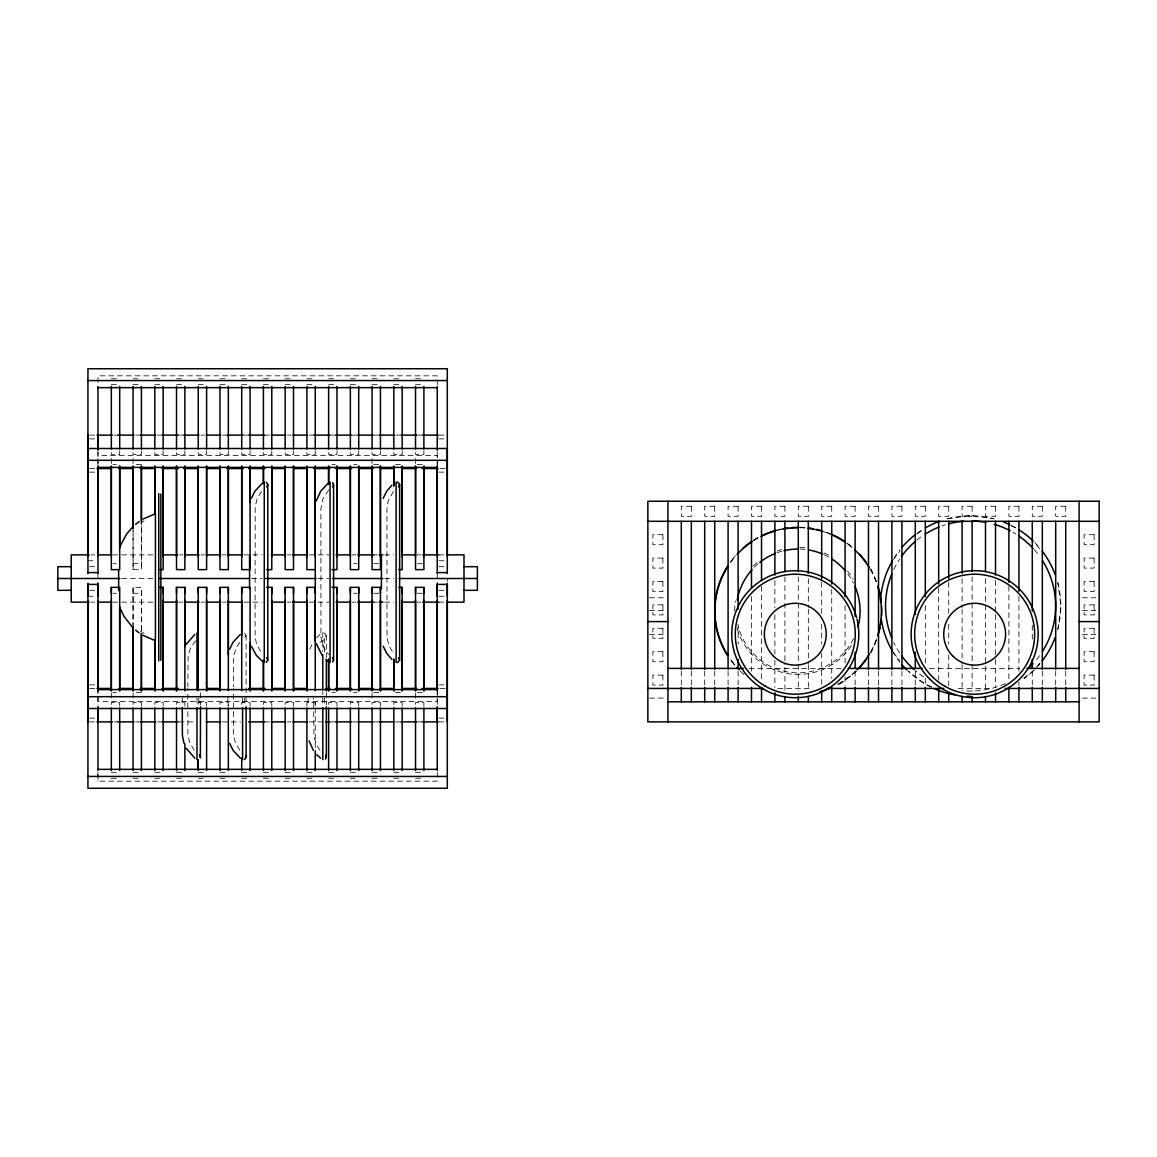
<?xml version="1.0" encoding="UTF-8"?>
<svg xmlns="http://www.w3.org/2000/svg" width="1157" height="1157" viewBox="0 0 1157 1157"><rect width="100%" height="100%" fill="white"/><g stroke="black" fill="none" stroke-linecap="round" stroke-linejoin="round"><path stroke-width="0.75" stroke-dasharray="5 3.75" d="M437.259 772.167L437.259 781.163L97.969 781.163L97.969 769.347M133.069 587.366L133.069 625.358L133.069 587.366L141.414 587.366L141.414 632.503L141.414 587.366M133.069 569.634L133.069 530.412L133.069 569.634L141.414 569.634L141.414 521.503L141.414 569.634M315.254 747.841L315.254 702.603L306.894 702.603L306.894 706.175M437.259 689.601L437.259 701.417L97.969 701.417L97.969 690.613L97.969 705.134M437.259 466.387L437.259 455.583L97.969 455.583M244.619 633.081L246.108 635.309L244.402 638.1M316.685 637.941C325.204 626.573 330.613 637.55 320.026 642.381M1057.874 629.408L1060.955 606.008L1057.874 582.622M309.859 649.207L312.014 644.362M870.975 652.967L876.138 640.501M730.501 562.201L735.635 555.505A83.564 83.564 0 0 0 730.356 562.1M893.349 559.496L899.495 551.47M1036.527 667.242L1039.608 663.236M261.496 491.537L257.129 498.681L255.176 506.824L255.09 635.656L256.406 643.928L261.496 653.04M239.803 642.381L236.303 647.616L233.728 655.585L233.396 686.839M393.337 491.537L388.246 500.648L386.93 508.921L387.017 637.753L388.969 645.895L393.337 653.04M328.704 489.99L322.919 498.681L320.879 508.921L320.966 637.753L323.786 647.804L328.704 654.587M195.62 640.833L190.717 647.616L188.128 655.585L187.81 686.839M753.453 540.189L759.252 536.834A83.564 83.564 0 0 0 753.525 540.29M917.371 533.912L922.722 529.805M856.281 671.407L840.199 683.744L837.089 685.045A83.564 83.564 0 0 0 856.064 671.205M1023.786 678.118L1034.474 669.917M140.445 523.268L144.075 520.896M778.082 529.516L783.101 528.85A83.564 83.564 0 0 0 778.155 529.805M947.193 518.726L970.578 515.646L993.964 518.726M111.332 378.758L119.692 378.758M133.069 378.758L141.414 378.758M154.792 378.758L163.151 378.758M176.515 378.758L184.874 378.758M198.252 378.758L206.611 378.758M219.975 378.758L228.334 378.758M241.712 378.758L250.071 378.758M263.434 378.758L271.794 378.758M285.157 378.758L293.516 378.758M306.894 378.758L315.254 378.758M328.617 378.758L336.976 378.758M350.354 378.758L358.713 378.758M372.077 378.758L380.436 378.758M393.814 378.758L402.159 378.758M415.537 378.758L423.896 378.758M111.332 384.674L119.692 384.674M133.069 384.674L141.414 384.674M154.792 384.674L163.151 384.674M176.515 384.674L184.874 384.674M198.252 384.674L206.611 384.674M219.975 384.674L228.334 384.674M241.712 384.674L250.071 384.674M263.434 384.674L271.794 384.674M285.157 384.674L293.516 384.674M306.894 384.674L315.254 384.674M328.617 384.674L336.976 384.674M350.354 384.674L358.713 384.674M372.077 384.674L380.436 384.674M393.814 384.674L402.159 384.674M415.537 384.674L423.896 384.674M89.61 435.119L95.163 435.119M114.21 435.119L117.812 435.119M135.861 435.119L139.476 435.119M157.526 435.119L161.127 435.119M179.176 435.119L182.792 435.119M200.841 435.119L204.442 435.119M222.491 435.119L226.107 435.119M244.156 435.119L247.757 435.119M265.806 435.119L269.422 435.119M287.471 435.119L291.072 435.119M309.121 435.119L312.737 435.119M330.786 435.119L334.387 435.119M352.437 435.119L357.86 435.119M374.101 435.119L379.51 435.119M395.752 435.119L401.175 435.119M417.417 435.119L421.018 435.119M438.937 435.119L447.296 435.119M89.61 438.879L94.628 438.879M438.937 438.879L445.619 438.879M113.01 464.449L116.351 464.449M136.41 464.449L141.414 464.449L141.414 460.023M331.958 464.449L335.313 464.449M353.695 464.449L357.036 464.449M373.754 464.449L378.758 464.449M395.477 464.449L400.496 464.449M417.214 464.449L422.218 464.449M89.74 468.556L95.163 468.556M440.065 468.556L447.296 468.556M89.61 472.128L94.628 472.128M438.937 472.128L445.619 472.128M91.041 554.868L94.643 554.868M112.663 554.868L119.865 554.868M121.673 554.868L154.098 554.868M179.321 554.868L182.936 554.868M200.942 554.868L204.558 554.868M222.563 554.868L226.179 554.868M244.185 554.868L262.205 554.868M287.428 554.868L291.043 554.868M309.049 554.868L316.266 554.868M318.059 554.868L328.877 554.868M352.292 554.868L355.908 554.868M373.913 554.868L377.529 554.868M384.731 554.868L393.742 554.868M417.156 554.868L420.758 554.868M438.778 554.868L445.995 554.868M87.932 560.769L94.628 560.769M438.937 560.769L445.619 560.769M113.01 563.719L116.351 563.719M133.069 563.719L141.414 563.719M353.695 563.719L357.036 563.719M373.754 563.719L378.758 563.719M417.214 563.719L422.218 563.719M89.61 566.684L94.628 566.684M438.937 566.684L445.619 566.684M121.673 578.5L154.098 578.5M251.402 578.5L262.205 578.5M318.059 578.5L328.877 578.5M384.731 578.5L393.742 578.5M89.61 590.316L94.628 590.316M438.937 590.316L447.296 590.316M113.01 593.281L116.351 593.281M133.069 593.281L141.414 593.281M353.695 593.281L357.036 593.281M373.754 593.281L378.758 593.281M417.214 593.281L422.218 593.281M87.932 596.231L94.628 596.231M438.937 596.231L445.619 596.231M649.54 597.793L664.581 597.793M1082.431 597.793L1095.809 597.793M91.041 602.132L94.643 602.132M112.663 602.132L119.865 602.132M121.673 602.132L154.098 602.132M179.321 602.132L182.936 602.132M200.942 602.132L204.558 602.132M222.563 602.132L226.179 602.132M244.185 602.132L262.205 602.132M287.428 602.132L291.043 602.132M309.049 602.132L328.877 602.132M352.292 602.132L355.908 602.132M373.913 602.132L377.529 602.132M384.731 602.132L393.742 602.132M417.156 602.132L420.758 602.132M438.778 602.132L445.995 602.132M649.54 610.607L664.581 610.607M1082.431 610.607L1095.809 610.607M649.54 634.398L664.581 634.398M1082.431 634.398L1095.809 634.398M749.071 668.399L841.052 668.399M929.418 668.399L1019.577 668.399M89.61 684.872L94.628 684.872M438.937 684.872L445.619 684.872M89.74 688.444L95.163 688.444M440.065 688.444L447.296 688.444M777.923 688.444L812.185 688.444M958.271 688.444L992.532 688.444M113.01 692.551L116.351 692.551M136.41 692.551L141.414 692.551L141.414 696.977M331.958 692.551L335.313 692.551M353.695 692.551L357.036 692.551M373.754 692.551L378.758 692.551M395.477 692.551L400.496 692.551M417.214 692.551L422.218 692.551M649.54 698.09L664.581 698.09M1082.431 698.09L1095.809 698.09M89.61 718.121L94.628 718.121M438.937 718.121L445.619 718.121M89.61 721.881L95.163 721.881M114.21 721.881L117.812 721.881M135.861 721.881L139.476 721.881M157.526 721.881L161.127 721.881M179.176 721.881L195.417 721.881M222.491 721.881L240.54 721.881M265.806 721.881L269.422 721.881M287.471 721.881L291.072 721.881M309.121 721.881L321.762 721.881M330.786 721.881L334.387 721.881M352.437 721.881L357.86 721.881M374.101 721.881L379.51 721.881M395.752 721.881L401.175 721.881M417.417 721.881L421.018 721.881M438.937 721.881L447.296 721.881M111.332 772.326L119.692 772.326M133.069 772.326L141.414 772.326M154.792 772.326L163.151 772.326M176.515 772.326L184.874 772.326M198.252 772.326L206.611 772.326M219.975 772.326L228.334 772.326M241.712 772.326L250.071 772.326M263.434 772.326L271.794 772.326M285.157 772.326L293.516 772.326M306.894 772.326L315.254 772.326M328.617 772.326L336.976 772.326M350.354 772.326L358.713 772.326M372.077 772.326L380.436 772.326M393.814 772.326L402.159 772.326M415.537 772.326L423.896 772.326M111.332 778.242L119.692 778.242M133.069 778.242L141.414 778.242M154.792 778.242L163.151 778.242M176.515 778.242L184.874 778.242M198.252 778.242L206.611 778.242M219.975 778.242L228.334 778.242M241.712 778.242L250.071 778.242M263.434 778.242L271.794 778.242M285.157 778.242L293.516 778.242M306.894 778.242L315.254 778.242M328.617 778.242L336.976 778.242M350.354 778.242L358.713 778.242M372.077 778.242L380.436 778.242M393.814 778.242L402.159 778.242M415.537 778.242L423.896 778.242M799.834 527.086L804.867 527.751A83.564 83.564 0 0 0 799.834 527.39M1011.088 525.813L1015.759 527.751M830.842 534.259L824.608 531.67A83.564 83.564 0 0 1 829.367 533.406M931.631 686.853L925.398 684.279L908.014 670.944M140.445 631.158L144.075 633.515M846.895 543.269L853.591 548.404M320.026 750.184L316.541 744.949L313.952 736.98L313.634 697.859M239.803 750.184L235.435 743.04L233.483 734.897L233.396 688.415M194.202 750.184L189.835 743.04L187.882 734.897L187.81 688.415M1039.608 548.794L1034.474 542.112A90.26 90.26 0 0 1 1040.071 548.418M893.349 652.534L899.495 660.56M730.501 659.664L734.608 665.029M870.975 568.897L876.138 581.378M1065.727 671.132L1065.727 685.58M1055.69 671.132L1055.69 685.58M1042.327 671.132L1042.327 685.58M1032.29 625.344L1032.29 642.251M1032.29 671.132L1032.29 685.58M1018.927 596.65L1018.927 671.132M1018.927 681.965L1018.927 685.58M1008.89 586.295L1008.89 681.965M995.526 580.496L995.526 613.369M995.526 614.584L995.526 657.624M995.526 659.418L995.526 687.374M985.489 578.702L985.489 690.989M972.126 576.909L972.126 690.989M962.089 578.702L962.089 607.411M962.089 609.204L962.089 663.916M962.089 664.798L962.089 690.989M948.726 582.289L948.726 613.369M948.726 624.202L948.726 644.059M948.726 654.891L948.726 685.58M938.689 588.103L938.689 680.157M925.325 605.617L925.325 663.004M925.325 678.349L925.325 685.58M915.288 671.132L915.288 685.58M901.925 671.132L901.925 685.58M891.888 671.132L891.888 685.58M878.525 671.132L878.525 685.58M868.488 671.132L868.488 685.58M855.124 671.132L855.124 685.58M845.087 605.617L845.087 663.004M845.087 676.556L845.087 685.58M831.724 589.463L831.724 678.349M821.687 582.289L821.687 615.177M821.687 624.202L821.687 644.059M821.687 653.083L821.687 685.58M808.324 578.702L808.324 607.411M808.324 609.204L808.324 663.916M808.324 664.798L808.324 690.989M798.287 576.909L798.287 690.989M784.923 576.909L784.923 664.798M784.923 667.517L784.923 690.989M774.886 580.496L774.886 607.96M774.886 614.584L774.886 654.038M774.886 660.3L774.886 687.374M761.523 586.295L761.523 681.965M751.486 596.65L751.486 671.132M738.123 624.202L738.123 644.059M738.123 671.132L738.123 685.58M728.086 671.132L728.086 685.58M714.722 671.132L714.722 685.58M704.7 671.132L704.7 685.58M691.322 671.132L691.322 685.58M681.299 671.132L681.299 685.58M447.296 578.5L447.296 581.45M437.259 384.833L437.259 375.837L97.969 375.837L97.969 387.653M437.259 451.866L437.259 467.399M437.259 573.612L437.259 583.388M437.259 690.613L437.259 705.134M423.896 450.825L423.896 454.397L415.537 454.397L415.537 450.825M423.896 706.175L423.896 702.603L415.537 702.603L415.537 706.175M415.537 458.534L415.537 463.885M415.537 693.115L415.537 698.466M402.159 450.825L402.159 454.397L393.814 454.397L393.814 450.825M402.159 706.175L402.159 702.603L393.814 702.603L393.814 706.175M380.436 450.825L380.436 454.397L372.077 454.397L372.077 450.825M380.436 706.175L380.436 702.603L372.077 702.603L372.077 706.175M372.077 458.534L372.077 463.885M372.077 693.115L372.077 698.466M358.713 450.825L358.713 454.397L350.354 454.397L350.354 450.825M358.713 706.175L358.713 702.603L350.354 702.603L350.354 706.175M336.976 450.825L336.976 454.397L328.617 454.397L328.617 450.825M336.976 706.175L336.976 702.603L328.617 702.603L328.617 706.175M326.346 635.309L326.346 658.579M326.346 692.783L326.346 705.047M324.64 638.1L324.64 653.604M324.64 697.96L324.64 706.32M322.803 632.879L322.803 651.449M322.803 691.365L322.803 694.648M322.803 697.931L322.803 706.132M315.254 450.825L315.254 454.397L306.894 454.397L306.894 450.825M315.254 702.603L315.254 705.553M308.095 697.873L308.095 705.77M293.516 450.825L293.516 454.397L285.157 454.397L285.157 450.825M293.516 706.175L293.516 702.603L285.157 702.603L285.157 706.175M271.794 450.825L271.794 454.397L263.434 454.397L263.434 450.825M271.794 706.175L271.794 702.603L263.434 702.603L263.434 706.175M250.071 450.825L250.071 454.397L241.712 454.397L241.712 450.825M250.071 706.175L250.071 702.603L241.712 702.603L241.712 706.175M246.108 635.309L246.108 705.047M244.402 697.96L244.402 706.32M242.58 697.931L242.58 706.132M228.334 450.825L228.334 454.397L219.975 454.397L219.975 450.825M228.334 706.175L228.334 702.603L219.975 702.603L219.975 706.175M227.871 696.283L227.871 705.77M206.611 450.825L206.611 454.397L198.252 454.397L198.252 450.825M206.611 706.175L206.611 702.603L198.252 702.603L198.252 706.175M200.523 692.783L200.523 705.047M198.816 697.96L198.816 706.32M196.979 697.931L196.979 706.132M184.874 450.825L184.874 454.397L176.515 454.397L176.515 450.825M184.874 706.175L184.874 702.603L176.515 702.603L176.515 706.175M182.271 697.873L182.271 705.77M163.151 450.825L163.151 454.397L154.792 454.397L154.792 450.825M163.151 706.175L163.151 702.603L154.792 702.603L154.792 706.175M141.414 450.825L141.414 454.397L133.069 454.397L133.069 450.825M141.414 706.175L141.414 702.603L133.069 702.603L133.069 706.175M133.069 458.534L133.069 463.885M133.069 693.115L133.069 698.466M119.692 450.825L119.692 454.397L111.332 454.397L111.332 450.825M119.692 706.175L119.692 702.603L111.332 702.603L111.332 706.175M111.332 458.534L111.332 463.885M111.332 693.115L111.332 698.466M97.969 573.612L97.969 583.388M97.969 772.167L97.969 781.163M876.558 638.852A83.217 83.217 0 0 1 870.238 652.548M855.833 670.944A83.217 83.217 0 0 1 836.858 684.611M734.796 664.87A83.217 83.217 0 0 1 730.631 659.577M730.631 562.302A83.217 83.217 0 0 1 735.895 555.736M753.713 540.594A83.217 83.217 0 0 1 759.469 537.253M776.622 530.557A83.217 83.217 0 0 1 783.144 529.082M799.834 527.737A83.217 83.217 0 0 1 804.838 527.982M821.311 531.005A83.217 83.217 0 0 1 830.784 534.375M848.153 544.412A83.217 83.217 0 0 1 853.374 548.664M870.238 569.331A83.217 83.217 0 0 1 876.558 583.027M853.476 638.736A61.899 61.899 0 0 1 738.368 626.964M754.393 567.161A61.899 61.899 0 0 1 758.37 563.531M777.012 552.771A61.899 61.899 0 0 1 782.146 551.151M799.95 549.069A61.899 61.899 0 0 1 805.344 549.459M824.334 554.839A61.899 61.899 0 0 1 829.121 557.327M847.821 573.973A61.899 61.899 0 0 1 853.476 583.142M876.312 640.559A83.564 83.564 0 0 1 870.541 652.722M744.009 674.589A83.564 83.564 0 0 1 739.077 670.033M734.521 665.101A83.564 83.564 0 0 1 730.356 659.779M847.011 543.125A83.564 83.564 0 0 1 853.606 548.404M870.541 569.157A83.564 83.564 0 0 1 876.312 581.32M851.451 645.519A63.519 63.519 0 0 1 736.821 627.383M734.652 610.939A63.519 63.519 0 0 1 735.433 600.989M753.25 566.033A63.519 63.519 0 0 1 758.182 561.579M776.983 551.065A63.519 63.519 0 0 1 781.727 549.589M799.82 547.449A63.519 63.519 0 0 1 804.795 547.767M824.015 552.916A63.519 63.519 0 0 1 829.931 555.938M847.517 570.965A63.519 63.519 0 0 1 853.172 579.18M1057.758 582.651A90.26 90.26 0 0 1 1057.758 629.379M1040.071 663.612A90.26 90.26 0 0 1 1037.858 666.172M1033.215 671.002A90.26 90.26 0 0 1 1024.176 678.638M931.399 687.316A90.26 90.26 0 0 1 907.956 671.002M900.016 662.296A90.26 90.26 0 0 1 892.423 651.145M894.144 558.021A90.26 90.26 0 0 1 900.016 549.734M916.995 533.391A90.26 90.26 0 0 1 922.577 529.573M947.221 518.828A90.26 90.26 0 0 1 993.935 518.828M1011.276 525.452A90.26 90.26 0 0 1 1015.716 527.852M1039.579 655.715A85.04 85.04 0 0 1 1034.213 662.426M1005.491 683.556A85.04 85.04 0 0 1 962.046 690.628M923.72 676.975A85.04 85.04 0 0 1 915.462 670.771M899.625 652.881A85.04 85.04 0 0 1 893.768 642.482M893.768 569.548A85.04 85.04 0 0 1 899.625 559.149M916.792 540.16A85.04 85.04 0 0 1 922.288 536.024M942.058 525.9A85.04 85.04 0 0 1 945.298 524.815M1013.098 532.365A85.04 85.04 0 0 1 1016.005 534.129M1034.213 549.604A85.04 85.04 0 0 1 1039.579 556.315M97.969 451.866L97.969 466.387L97.969 452.011M691.322 506.26L681.299 506.26L681.299 516.297L691.322 516.297L691.322 506.26M714.722 506.26L704.7 506.26L704.7 516.297L714.722 516.297L714.722 506.26M738.123 506.26L728.086 506.26L728.086 516.297L738.123 516.297L738.123 506.26M761.523 506.26L751.486 506.26L751.486 516.297L761.523 516.297L761.523 506.26M784.923 506.26L774.886 506.26L774.886 516.297L784.923 516.297L784.923 506.26M808.324 506.26L798.287 506.26L798.287 516.297L808.324 516.297L808.324 506.26M831.724 506.26L821.687 506.26L821.687 516.297L831.724 516.297L831.724 506.26M855.124 506.26L845.087 506.26L845.087 516.297L855.124 516.297L855.124 506.26M878.525 506.26L868.488 506.26L868.488 516.297L878.525 516.297L878.525 506.26M901.925 506.26L891.888 506.26L891.888 516.297L901.925 516.297L901.925 506.26M925.325 506.26L915.288 506.26L915.288 516.297L925.325 516.297L925.325 506.26M948.726 506.26L938.689 506.26L938.689 516.297L948.726 516.297L948.726 506.26M972.126 506.26L962.089 506.26L962.089 516.297L972.126 516.297L972.126 506.26M995.526 506.26L985.489 506.26L985.489 516.297L995.526 516.297L995.526 506.26M1018.927 506.26L1008.89 506.26L1008.89 516.297L1018.927 516.297L1018.927 506.26M1042.327 506.26L1032.29 506.26L1032.29 516.297L1042.327 516.297L1042.327 506.26M1065.727 506.26L1055.69 506.26L1055.69 516.297L1065.727 516.297L1065.727 506.26M662.903 534.679L652.881 534.679L652.881 544.701L662.903 544.701L662.903 534.679M1094.132 534.679L1084.109 534.679L1084.109 544.701L1094.132 544.701L1094.132 534.679M662.903 558.079L652.881 558.079L652.881 568.101L662.903 568.101L662.903 558.079M1094.132 558.079L1084.109 558.079L1084.109 568.101L1094.132 568.101L1094.132 558.079M662.903 581.479L652.881 581.479L652.881 591.502L662.903 591.502L662.903 581.479M1094.132 581.479L1084.109 581.479L1084.109 591.502L1094.132 591.502L1094.132 581.479M662.903 604.88L652.881 604.88L652.881 614.902L662.903 614.902L662.903 604.88M1094.132 604.88L1084.109 604.88L1084.109 614.902L1094.132 614.902L1094.132 604.88M662.903 628.28L652.881 628.28L652.881 638.302L662.903 638.302L662.903 628.28M1094.132 628.28L1084.109 628.28L1084.109 638.302L1094.132 638.302L1094.132 628.28M662.903 651.68L652.881 651.68L652.881 661.703L662.903 661.703L662.903 651.68M1094.132 651.68L1084.109 651.68L1084.109 661.703L1094.132 661.703L1094.132 651.68M662.903 675.081L652.881 675.081L652.881 685.103L662.903 685.103L662.903 675.081M1094.132 675.081L1084.109 675.081L1084.109 685.103L1094.132 685.103L1094.132 675.081"/><path stroke-width="1.5" d="M87.932 583.388L87.932 788.264L447.296 788.264L447.296 583.388M87.932 556.401L87.932 435.119M97.969 770.36L97.969 708.113M97.969 583.388L97.969 690.613L97.969 600.613M97.969 556.387L97.969 466.387L97.969 573.612M97.969 450.319L97.969 435.119M111.332 770.533L111.332 707.968M119.692 606.977L119.692 690.772L119.692 587.366L111.332 587.366L111.332 690.772L111.332 600.411M111.332 556.589L111.332 466.228L111.332 569.634L119.692 569.634L119.692 466.228L119.692 548.244M119.692 770.533L119.692 707.968M133.069 770.533L133.069 707.968M141.414 770.533L141.414 707.968M141.414 520.939L141.414 466.228L141.414 521.503M154.792 770.533L154.792 707.968M163.151 770.533L163.151 707.968M159.811 587.366L163.151 587.366L163.151 690.772L163.151 600.411M163.151 556.589L163.151 466.228L163.151 569.634L159.811 569.634M176.515 770.533L176.515 707.968M184.874 690.772L184.874 587.366L176.515 587.366L176.515 690.772L176.515 600.411M176.515 556.589L176.515 466.228L176.515 569.634L184.874 569.634L184.874 466.228L184.874 556.589M184.874 770.533L184.874 743.72M198.252 770.533L198.252 759.816M198.252 690.772L198.252 587.366L206.611 587.366L206.611 690.772L206.611 600.411M198.252 556.589L198.252 466.228L198.252 569.634L206.611 569.634L206.611 466.228L206.611 556.589M206.611 770.533L206.611 707.968M219.975 770.533L219.975 707.968M228.334 690.772L228.334 587.366L219.975 587.366L219.975 690.772L219.975 600.411M219.975 556.589L219.975 466.228L219.975 569.634L228.334 569.634L228.334 466.228L228.334 556.589M228.334 770.533L228.334 707.968M241.712 770.533L241.712 758.023M241.712 690.772L241.712 587.366L250.071 587.366L250.071 690.772L250.071 642.627M241.712 556.589L241.712 466.228L241.712 569.634L250.071 569.634L250.071 466.228L250.071 501.892M250.071 770.533L250.071 707.968M263.434 770.533L263.434 707.968M271.794 770.533L271.794 707.968M266.775 587.366L271.794 587.366L271.794 690.772L271.794 600.411M271.794 556.589L271.794 466.228L271.794 569.634L266.775 569.634M285.157 770.533L285.157 707.968M293.516 600.411L293.516 690.772L293.516 587.366L285.157 587.366L285.157 690.772L285.157 600.411M285.157 556.589L285.157 466.228L285.157 569.634L293.516 569.634L293.516 466.228L293.516 556.589M293.516 770.533L293.516 707.968M306.894 770.533L306.894 707.968M315.254 690.772L315.254 587.366L306.894 587.366L306.894 690.772L306.894 600.411M306.894 556.589L306.894 466.228L306.894 569.634L315.254 569.634M315.254 770.533L315.254 750.879M315.254 556.589L315.254 466.228L315.254 593.281M328.617 770.533L328.617 707.968M336.976 770.533L336.976 707.968M331.958 587.366L336.976 587.366L336.976 690.772L336.976 600.411M336.976 556.589L336.976 466.228L336.976 569.634L331.958 569.634M350.354 770.533L350.354 707.968M358.713 600.411L358.713 690.772L358.713 587.366L350.354 587.366L350.354 690.772L350.354 600.411M350.354 556.589L350.354 466.228L350.354 569.634L358.713 569.634L358.713 466.228L358.713 556.589M358.713 770.533L358.713 707.968M372.077 770.533L372.077 707.968M380.436 600.411L380.436 690.772L380.436 587.366L372.077 587.366L372.077 690.772L372.077 600.411M372.077 556.589L372.077 466.228L372.077 569.634L380.436 569.634L380.436 466.228L380.436 556.589M380.436 770.533L380.436 707.968M393.814 770.533L393.814 707.968M402.159 770.533L402.159 707.968M398.818 587.366L402.159 587.366L402.159 690.772L402.159 600.411M402.159 556.589L402.159 466.228L402.159 569.634L398.818 569.634M415.537 770.533L415.537 707.968M423.896 600.411L423.896 690.772L423.896 587.366L415.537 587.366L415.537 690.772L415.537 600.411M415.537 556.589L415.537 466.228L415.537 569.634L423.896 569.634L423.896 466.228L423.896 556.589M423.896 770.533L423.896 707.968M437.259 770.36L437.259 707.997M437.259 583.388L437.259 690.613L437.259 600.613M437.259 556.387L437.259 466.387L437.259 573.612M447.296 556.401L447.296 448.497L87.932 448.497M266.312 482.223L267.802 484.45L266.703 486.909M332.681 482.614L333.563 485.159L332.493 486.909M397.502 481.992L399.642 484.45L398.543 486.909M200.363 757.951L200.523 706.811M246.108 706.811L246.108 757.271L244.619 759.498M267.802 484.45L267.802 660.112L266.312 662.354M333.592 484.45L333.592 660.112L332.681 661.949M326.346 706.811L326.346 757.271L325.421 759.093M399.642 484.45L399.642 660.112L397.502 662.585M316.338 500.894L320.648 491.248L327.879 483.539M251.329 498.349L254.858 491.248L262.089 483.539M229.636 649.207L233.164 642.092L240.396 634.398M383.169 498.349L386.698 491.248L391.89 485.231M120.082 546.176L126.475 534.259L132.303 527.361M186.19 644.362L194.795 634.398M135.629 524.295L139.202 521.518M142.991 519.059L155.414 513.694L155.414 640.718L142.991 635.352M87.932 380.566L447.296 380.552M97.969 387.653L437.259 387.653M96.971 435.119L112.403 435.119M117.812 435.119L134.053 435.119M140.301 435.119L155.718 435.119M161.98 435.119L178.221 435.119M183.645 435.119L199.033 435.119M206.25 435.119L220.683 435.119M226.989 435.119L243.23 435.119M248.654 435.119L264.91 435.119M271.23 435.119L285.663 435.119M292.88 435.119L307.314 435.119M313.663 435.119L329.919 435.119M335.328 435.119L351.583 435.119M357.86 435.119L373.248 435.119M379.51 435.119L393.944 435.119M401.175 435.119L416.592 435.119M422.016 435.119L438.257 435.119M87.932 460.312L447.296 460.312M97.969 467.399L437.259 467.399M96.971 468.556L111.405 468.556M118.636 468.556L133.084 468.556M140.301 468.556L154.749 468.556M161.98 468.556L178.221 468.556M183.645 468.556L198.093 468.556M207.117 468.556L219.758 468.556M226.989 468.556L243.23 468.556M248.654 468.556L264.91 468.556M272.126 468.556L284.767 468.556M293.806 468.556L306.446 468.556M313.663 468.556L329.919 468.556M335.328 468.556L351.583 468.556M358.815 468.556L373.248 468.556M380.479 468.556L393.12 468.556M402.144 468.556L416.592 468.556M422.016 468.556L438.257 468.556M647.862 521.301L1099.15 521.301M89.234 554.868L71.228 554.868L71.228 602.132L89.234 602.132M98.244 554.868L110.855 554.868M163.108 554.868L177.527 554.868M184.73 554.868L199.149 554.868M206.351 554.868L220.77 554.868M227.972 554.868L242.392 554.868M271.215 554.868L285.634 554.868M292.837 554.868L307.256 554.868M336.08 554.868L350.499 554.868M357.701 554.868L373.913 554.868M379.322 554.868L382.924 554.868M402.752 554.868L415.363 554.868M422.565 554.868L438.778 554.868M447.788 554.868L464 554.868L464 602.132L447.788 602.132M71.228 566.684L57.85 566.684L57.85 590.316L71.228 590.316M464 566.684L477.378 566.684L477.378 590.316L464 590.316M87.932 572.585L97.969 572.585M437.259 572.585L447.296 572.585M57.85 578.5L119.865 578.5M159.507 578.5L249.594 578.5M265.806 578.5L316.266 578.5M332.478 578.5L382.924 578.5M399.151 578.5L477.378 578.5M98.244 602.132L110.855 602.132M163.108 602.132L177.527 602.132M184.73 602.132L199.149 602.132M206.351 602.132L220.77 602.132M227.972 602.132L242.392 602.132M271.215 602.132L285.634 602.132M292.837 602.132L307.256 602.132M336.08 602.132L350.499 602.132M357.701 602.132L373.913 602.132M379.322 602.132L382.924 602.132M402.752 602.132L415.363 602.132M422.565 602.132L438.778 602.132M647.862 621.598L667.922 621.598M1079.091 621.598L1099.15 621.598M667.922 668.399L743.662 668.399M848.255 668.399L922.201 668.399M1026.794 668.399L1079.091 668.399M96.971 688.444L111.405 688.444M118.636 688.444L133.084 688.444M140.301 688.444L154.749 688.444M161.98 688.444L178.221 688.444M207.117 688.444L219.758 688.444M248.654 688.444L264.91 688.444M272.126 688.444L284.767 688.444M293.806 688.444L306.446 688.444M326.303 688.444L329.919 688.444M335.328 688.444L351.583 688.444M358.815 688.444L373.248 688.444M380.479 688.444L393.12 688.444M402.144 688.444L416.592 688.444M422.016 688.444L438.257 688.444M647.862 688.444L763.504 688.444M826.619 688.444L943.837 688.444M1005.158 688.444L1099.15 688.444M97.969 689.601L437.259 689.601M87.932 696.688L447.296 696.688M667.922 701.822L1079.091 701.822M87.932 708.503L447.296 708.503M96.971 721.881L112.403 721.881M117.812 721.881L134.053 721.881M140.301 721.881L155.718 721.881M161.98 721.881L178.221 721.881M206.25 721.881L220.683 721.881M248.654 721.881L264.91 721.881M271.23 721.881L285.663 721.881M292.88 721.881L307.314 721.881M325.363 721.881L329.919 721.881M335.328 721.881L351.583 721.881M357.86 721.881L373.248 721.881M379.51 721.881L393.944 721.881M401.175 721.881L416.592 721.881M422.016 721.881L438.257 721.881M97.969 769.347L437.259 769.347M87.932 776.434L447.296 776.448M135.629 630.131L139.202 632.893M325.826 659.345L327.879 661.023M262.089 661.023L256.42 655.469L251.329 646.213M320.619 758.182L316.685 754.624M240.396 758.182L233.164 750.474L229.636 743.358M194.795 758.182L186.19 748.203M398.543 657.668L399.642 660.112M332.493 657.668L333.592 660.112M266.703 657.668L267.802 660.112M199.423 754.812L200.523 757.271M391.89 659.345L386.698 653.329L383.169 646.213M132.303 627.065L124.016 616.377L120.082 608.235M322.196 655.469L316.338 643.682M325.739 755.304L326.346 757.271M313.388 750.474L309.093 740.827M245.877 755.897L246.108 757.271M184.035 743.358L182.387 735.592L182.271 707.549M1079.091 501.256L1079.091 721.881M1065.727 521.301L1065.727 669.325M1065.727 687.374L1065.727 701.822M1055.69 521.301L1055.69 669.325M1055.69 687.374L1055.69 701.822M1042.327 521.301L1042.327 669.325M1042.327 687.374L1042.327 701.822M1032.29 521.301L1032.29 610.997M1032.29 659.418L1032.29 668.399M1032.29 687.374L1032.29 701.822M1018.927 521.301L1018.927 591.256M1018.927 687.374L1018.927 701.822M1008.89 521.301L1008.89 582.289M1008.89 687.374L1008.89 701.822M995.526 521.301L995.526 575.116M995.526 692.797L995.526 701.822M985.489 521.301L985.489 571.529M985.489 696.398L985.489 701.822M972.126 521.301L972.126 571.529M972.126 696.398L972.126 701.822M962.089 521.301L962.089 573.322M962.089 696.398L962.089 701.822M948.726 521.301L948.726 578.702M948.726 692.797L948.726 701.822M938.689 521.301L938.689 584.083M938.689 689.182L938.689 701.822M925.325 521.301L925.325 596.65M925.325 687.374L925.325 701.822M915.288 521.301L915.288 614.584M915.288 652.244L915.288 668.399M915.288 687.374L915.288 701.822M901.925 521.301L901.925 669.325M901.925 687.374L901.925 701.822M891.888 521.301L891.888 669.325M891.888 687.374L891.888 701.822M878.525 521.301L878.525 669.325M878.525 687.374L878.525 701.822M868.488 521.301L868.488 669.325M868.488 687.374L868.488 701.822M855.124 521.301L855.124 616.377M855.124 652.244L855.124 668.399M855.124 687.374L855.124 701.822M845.087 521.301L845.087 596.65M845.087 687.374L845.087 701.822M831.724 521.301L831.724 584.083M831.724 687.374L831.724 701.822M821.687 521.301L821.687 578.702M821.687 690.989L821.687 701.822M808.324 521.301L808.324 573.322M808.324 696.398L808.324 701.822M798.287 521.301L798.287 571.529M798.287 696.398L798.287 701.822M784.923 521.301L784.923 571.529M784.923 696.398L784.923 701.822M774.886 521.301L774.886 575.116M774.886 692.797L774.886 701.822M761.523 521.301L761.523 580.496M761.523 687.374L761.523 701.822M751.486 521.301L751.486 587.669M751.486 687.374L751.486 701.822M738.123 521.301L738.123 609.204M738.123 659.418L738.123 668.399M738.123 687.374L738.123 701.822M728.086 521.301L728.086 669.325M728.086 687.374L728.086 701.822M714.722 521.301L714.722 669.325M714.722 687.374L714.722 701.822M704.7 521.301L704.7 669.325M704.7 687.374L704.7 701.822M691.322 521.301L691.322 669.325M691.322 687.374L691.322 701.822M681.299 521.301L681.299 669.325M681.299 687.374L681.299 701.822M667.922 501.256L667.922 721.881M447.296 573.612L447.296 368.736L87.932 368.736L87.932 573.612M447.296 596.231L447.296 584.415L437.259 584.415L437.259 596.231M447.296 600.599L447.296 721.881M437.259 386.64L437.259 450.319M437.259 706.681L437.259 721.881M423.896 386.467L423.896 449.032M423.896 587.366L423.896 593.281M415.537 386.467L415.537 449.032M415.537 587.366L415.537 593.281M402.159 386.467L402.159 449.032M402.159 587.366L402.159 593.281M396.113 482.035L396.113 662.542M393.814 386.467L393.814 449.032M381.405 555.852L381.405 588.725M380.436 386.467L380.436 449.032M380.436 587.366L380.436 593.281M372.077 386.467L372.077 449.032M372.077 587.366L372.077 593.281M358.713 386.467L358.713 449.032M358.713 587.366L358.713 593.281M350.354 386.467L350.354 449.032M350.354 587.366L350.354 593.281M336.976 386.467L336.976 449.032M336.976 587.366L336.976 593.281M330.063 482.035L330.063 662.542M328.617 386.467L328.617 449.032M326.346 660.387L326.346 691.018M322.803 654.732L322.803 689.717M322.803 707.766L322.803 759.686M315.254 386.467L315.254 449.032M315.254 600.411L315.254 640.848M306.894 386.467L306.894 449.032M306.894 587.366L306.894 593.281M293.516 386.467L293.516 449.032M293.516 587.366L293.516 593.281M285.157 386.467L285.157 449.032M285.157 587.366L285.157 593.281M271.794 386.467L271.794 449.032M271.794 587.366L271.794 593.281M264.273 482.035L264.273 662.542M263.434 386.467L263.434 449.032M250.071 386.467L250.071 449.032M249.565 555.852L249.565 588.725M242.58 707.766L242.58 759.686M241.712 386.467L241.712 449.032M241.712 587.366L241.712 593.281M241.712 600.411L241.712 635.497M228.334 386.467L228.334 449.032M228.334 587.366L228.334 593.281M228.334 600.411L228.334 655.108M219.975 386.467L219.975 449.032M219.975 587.366L219.975 593.281M206.611 386.467L206.611 449.032M206.611 587.366L206.611 593.281M198.252 386.467L198.252 449.032M198.252 587.366L198.252 593.281M198.252 600.411L198.252 634.282M198.252 760.351L198.252 769.304M196.979 632.879L196.979 689.717M196.979 707.766L196.979 759.686M184.874 386.467L184.874 449.032M184.874 587.366L184.874 593.281M184.874 600.411L184.874 646.763M176.515 386.467L176.515 449.032M176.515 587.366L176.515 593.281M163.151 386.467L163.151 449.032M163.151 587.366L163.151 593.281M160.866 493.996L160.866 660.43M158.755 493.634L158.755 660.777M154.792 386.467L154.792 449.032M141.414 386.467L141.414 449.032M133.069 386.467L133.069 449.032M119.692 386.467L119.692 449.032M118.65 570.285L118.65 590.576M111.332 386.467L111.332 449.032M111.332 587.366L111.332 593.281M97.969 386.64L97.969 449.003M97.969 596.231L97.969 584.415L87.932 584.415L87.932 596.231M97.969 706.681L97.969 721.881M87.932 600.599L87.932 721.881M877.628 586.194A83.217 83.217 0 0 1 877.628 635.67M869.399 653.98A83.217 83.217 0 0 1 857.019 669.787M739.323 669.787A83.217 83.217 0 0 1 737.009 667.387M727.811 655.397A83.217 83.217 0 0 1 727.811 566.482M737.009 554.492A83.217 83.217 0 0 1 752.296 541.49M760.959 536.501A83.217 83.217 0 0 1 775.031 531.005M783.144 529.082A83.217 83.217 0 0 1 798.171 527.722M808.193 528.33A83.217 83.217 0 0 1 822.902 531.482M832.331 535.055A83.217 83.217 0 0 1 845.42 542.431M854.618 549.792A83.217 83.217 0 0 1 869.399 567.899M737.211 600.179A61.899 61.899 0 0 1 751.934 569.779M759.773 562.389A61.899 61.899 0 0 1 775.32 553.408M783.882 550.703A61.899 61.899 0 0 1 798.171 549.04M808.931 549.98A61.899 61.899 0 0 1 822.685 554.102M832.172 559.207A61.899 61.899 0 0 1 845.579 571.139M855.009 586.411A61.899 61.899 0 0 1 857.959 626.964M881.316 619.328A83.564 83.564 0 0 1 880.651 624.361M880.043 627.673A83.564 83.564 0 0 1 878.886 632.561M865.986 659.779A83.564 83.564 0 0 1 859.579 667.618M829.367 688.473A83.564 83.564 0 0 1 819.792 691.655M727.522 655.585A83.564 83.564 0 0 1 715.431 622.683M715.431 599.196A83.564 83.564 0 0 1 727.522 566.294M742.736 548.404A83.564 83.564 0 0 1 750.705 542.141M762.318 535.445A83.564 83.564 0 0 1 776.535 530.21M783.087 528.735A83.564 83.564 0 0 1 788.091 527.982M791.46 527.635A83.564 83.564 0 0 1 798.171 527.361M808.237 527.982A83.564 83.564 0 0 1 813.255 528.735M816.553 529.414A83.564 83.564 0 0 1 819.792 530.21M830.928 534.057A83.564 83.564 0 0 1 844.22 541.201M859.579 554.261A83.564 83.564 0 0 1 865.986 562.1M878.886 589.303A83.564 83.564 0 0 1 880.043 594.192M880.651 597.518A83.564 83.564 0 0 1 881.316 602.551M881.591 605.921A83.564 83.564 0 0 1 881.591 615.958M1042.471 560.581A85.04 85.04 0 0 1 1042.471 651.449M1033.071 663.684A85.04 85.04 0 0 1 1028.255 668.5M914.175 669.643A85.04 85.04 0 0 1 901.578 655.715M891.685 637.753A85.04 85.04 0 0 1 891.685 574.262M901.578 556.315A85.04 85.04 0 0 1 915.462 541.259M925.152 534.129A85.04 85.04 0 0 1 938.833 527.129M948.566 523.875A85.04 85.04 0 0 1 963.752 521.257M972.285 520.997A85.04 85.04 0 0 1 985.923 522.371M994.225 524.338A85.04 85.04 0 0 1 1010.119 530.73M1018.869 536.024A85.04 85.04 0 0 1 1033.071 548.331M1055.213 637.391A90.26 90.26 0 0 1 1042.182 660.965M970.578 696.268A90.26 90.26 0 0 1 967.223 696.21M955.451 694.995A90.26 90.26 0 0 1 934.48 688.733M906.755 669.831A90.26 90.26 0 0 1 902.185 664.899M892.423 651.145A90.26 90.26 0 0 1 881.33 619.472M880.463 600.975A90.26 90.26 0 0 1 892.423 560.885M902.185 547.116A90.26 90.26 0 0 1 915.635 534.404M925.455 527.852A90.26 90.26 0 0 1 939.195 521.388M1003.553 521.995A90.26 90.26 0 0 1 1009.757 524.7M1018.579 529.573A90.26 90.26 0 0 1 1033.215 541.028M1042.182 551.065A90.26 90.26 0 0 1 1055.213 574.639M857.033 619.357A63.519 63.519 0 0 1 777.779 695.256A63.519 63.519 0 0 1 750.763 588.899A63.519 63.519 0 0 1 856.628 617.766M133.069 626.588L133.069 690.772L133.069 626.588M133.069 466.228L133.069 528.633L133.069 466.228M141.414 633.718L141.414 690.772L141.414 633.718M154.792 639.633L154.792 690.772L154.792 639.633M154.792 466.228L154.792 514.373L154.792 466.228M263.434 660.459L263.434 690.772L263.434 660.459M263.434 466.228L263.434 483.496L263.434 466.228M328.617 659.244L328.617 690.772L328.617 659.244M328.617 466.228L328.617 484.06L328.617 466.228M393.814 659.244L393.814 690.772L393.814 659.244M393.814 466.228L393.814 485.839L393.814 466.228M1099.15 501.256L647.862 501.256L647.862 721.881L1099.15 721.881L1099.15 501.256M929.751 679.116A63.519 63.519 0 0 0 1036.007 650.639A63.519 63.519 0 0 0 958.213 572.845A63.519 63.519 0 0 0 929.751 679.116M944.662 686.159A59.99 59.99 0 0 0 1034.647 634.195A59.99 59.99 0 0 0 944.662 582.246A59.99 59.99 0 0 0 944.662 686.159M952.789 656.062A30.921 30.921 0 0 0 1004.522 642.207A30.921 30.921 0 0 0 966.659 604.33A30.921 30.921 0 0 0 952.789 656.062M765.283 686.159A59.99 59.99 0 0 0 855.269 634.195A59.99 59.99 0 0 0 765.283 582.246A59.99 59.99 0 0 0 765.283 686.159M773.411 656.062A30.921 30.921 0 0 0 825.143 642.207A30.921 30.921 0 0 0 787.281 604.33A30.921 30.921 0 0 0 773.411 656.062"/></g></svg>
